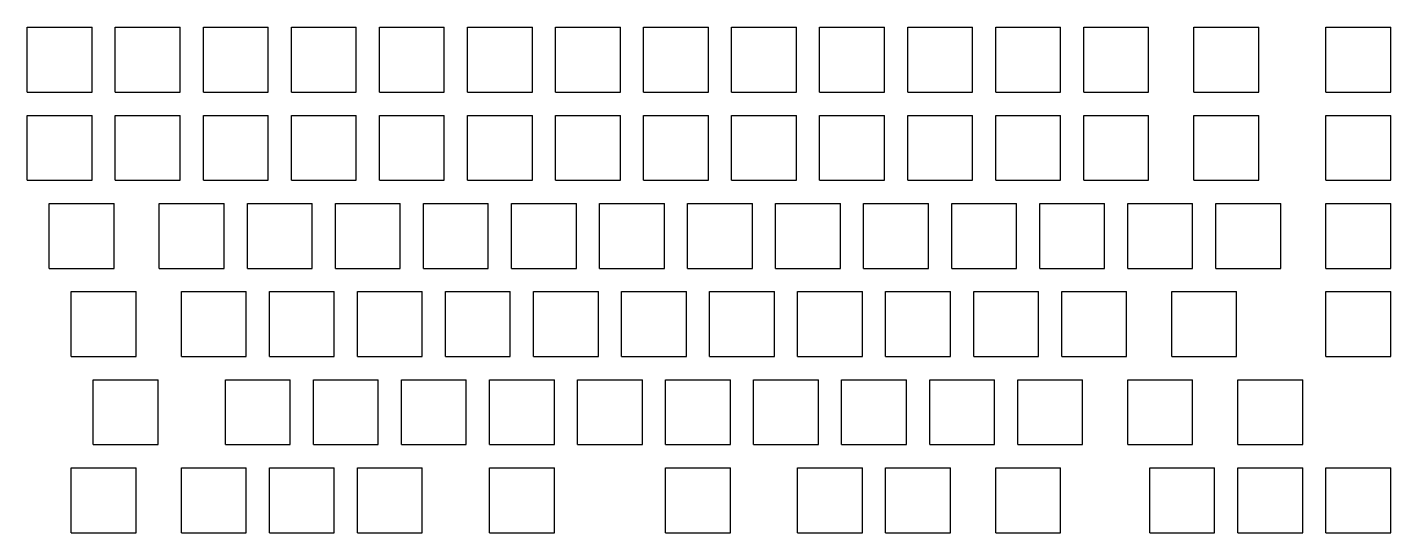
# Model space of a CAD drawing. Extents: x 2 to 297, y -92 to 16.
import ezdxf

# ---------------------------------------------------------------- set-up
doc = ezdxf.new("R2010")
doc.units = 0

msp = doc.modelspace()

# ---------------------------------------------------------------- linework, layer by layer
for p, q in [((2.5, 16.5), (16.5, 16.5)), ((2.5, 2.5), (2.5, 16.5)), ((16.5, 2.5), (16.5, 16.5)), ((21.5, 16.5), (35.5, 16.5)), ((21.5, 2.5), (21.5, 16.5)), ((35.5, 2.5), (35.5, 16.5)), ((40.5, 16.5), (54.5, 16.5)), ((40.5, 2.5), (40.5, 16.5)), ((54.5, 2.5), (54.5, 16.5)), ((59.5, 16.5), (73.5, 16.5)), ((59.5, 2.5), (59.5, 16.5)), ((73.5, 2.5), (73.5, 16.5)), ((78.5, 16.5), (92.5, 16.5)), ((78.5, 2.5), (78.5, 16.5)), ((92.5, 2.5), (92.5, 16.5)), ((97.5, 16.5), (111.5, 16.5)), ((97.5, 2.5), (97.5, 16.5)), ((111.5, 2.5), (111.5, 16.5)), ((116.5, 16.5), (130.5, 16.5)), ((116.5, 2.5), (116.5, 16.5)), ((130.5, 2.5), (130.5, 16.5)), ((135.5, 16.5), (149.5, 16.5)), ((135.5, 2.5), (135.5, 16.5)), ((149.5, 2.5), (149.5, 16.5)), ((154.5, 16.5), (168.5, 16.5)), ((154.5, 2.5), (154.5, 16.5)), ((168.5, 2.5), (168.5, 16.5)), ((173.5, 16.5), (187.5, 16.5)), ((173.5, 2.5), (173.5, 16.5)), ((187.5, 2.5), (187.5, 16.5)), ((192.5, 16.5), (206.5, 16.5)), ((192.5, 2.5), (192.5, 16.5)), ((206.5, 2.5), (206.5, 16.5)), ((211.5, 16.5), (225.5, 16.5)), ((211.5, 2.5), (211.5, 16.5)), ((225.5, 2.5), (225.5, 16.5)), ((230.5, 16.5), (244.5, 16.5)), ((230.5, 2.5), (230.5, 16.5)), ((244.5, 2.5), (244.5, 16.5)), ((254.25, 16.5), (268.25, 16.5)), ((254.25, 2.5), (254.25, 16.5)), ((268.25, 2.5), (268.25, 16.5)), ((282.75, 16.5), (296.75, 16.5)), ((282.75, 2.5), (282.75, 16.5)), ((296.75, 2.5), (296.75, 16.5)), ((2.5, 2.5), (16.5, 2.5)), ((21.5, 2.5), (35.5, 2.5)), ((40.5, 2.5), (54.5, 2.5)), ((59.5, 2.5), (73.5, 2.5)), ((78.5, 2.5), (92.5, 2.5)), ((97.5, 2.5), (111.5, 2.5)), ((116.5, 2.5), (130.5, 2.5)), ((135.5, 2.5), (149.5, 2.5)), ((154.5, 2.5), (168.5, 2.5)), ((173.5, 2.5), (187.5, 2.5)), ((192.5, 2.5), (206.5, 2.5)), ((211.5, 2.5), (225.5, 2.5)), ((230.5, 2.5), (244.5, 2.5)), ((254.25, 2.5), (268.25, 2.5)), ((282.75, 2.5), (296.75, 2.5)), ((2.5, -2.5), (16.5, -2.5)), ((2.5, -16.5), (2.5, -2.5)), ((16.5, -16.5), (16.5, -2.5)), ((21.5, -2.5), (35.5, -2.5)), ((21.5, -16.5), (21.5, -2.5)), ((35.5, -16.5), (35.5, -2.5)), ((40.5, -2.5), (54.5, -2.5)), ((40.5, -16.5), (40.5, -2.5)), ((54.5, -16.5), (54.5, -2.5)), ((59.5, -2.5), (73.5, -2.5)), ((59.5, -16.5), (59.5, -2.5)), ((73.5, -16.5), (73.5, -2.5)), ((78.5, -2.5), (92.5, -2.5)), ((78.5, -16.5), (78.5, -2.5)), ((92.5, -16.5), (92.5, -2.5)), ((97.5, -2.5), (111.5, -2.5)), ((97.5, -16.5), (97.5, -2.5)), ((111.5, -16.5), (111.5, -2.5)), ((116.5, -2.5), (130.5, -2.5)), ((116.5, -16.5), (116.5, -2.5)), ((130.5, -16.5), (130.5, -2.5)), ((135.5, -2.5), (149.5, -2.5)), ((135.5, -16.5), (135.5, -2.5)), ((149.5, -16.5), (149.5, -2.5)), ((154.5, -2.5), (168.5, -2.5)), ((154.5, -16.5), (154.5, -2.5)), ((168.5, -16.5), (168.5, -2.5)), ((173.5, -2.5), (187.5, -2.5)), ((173.5, -16.5), (173.5, -2.5)), ((187.5, -16.5), (187.5, -2.5)), ((192.5, -2.5), (206.5, -2.5)), ((192.5, -16.5), (192.5, -2.5)), ((206.5, -16.5), (206.5, -2.5)), ((211.5, -2.5), (225.5, -2.5)), ((211.5, -16.5), (211.5, -2.5)), ((225.5, -16.5), (225.5, -2.5)), ((230.5, -2.5), (244.5, -2.5)), ((230.5, -16.5), (230.5, -2.5)), ((244.5, -16.5), (244.5, -2.5)), ((254.25, -2.5), (268.25, -2.5)), ((254.25, -16.5), (254.25, -2.5)), ((268.25, -16.5), (268.25, -2.5)), ((282.75, -2.5), (296.75, -2.5)), ((282.75, -16.5), (282.75, -2.5)), ((296.75, -16.5), (296.75, -2.5)), ((2.5, -16.5), (16.5, -16.5)), ((21.5, -16.5), (35.5, -16.5)), ((40.5, -16.5), (54.5, -16.5)), ((59.5, -16.5), (73.5, -16.5)), ((78.5, -16.5), (92.5, -16.5)), ((97.5, -16.5), (111.5, -16.5)), ((116.5, -16.5), (130.5, -16.5)), ((135.5, -16.5), (149.5, -16.5)), ((154.5, -16.5), (168.5, -16.5)), ((173.5, -16.5), (187.5, -16.5)), ((192.5, -16.5), (206.5, -16.5)), ((211.5, -16.5), (225.5, -16.5)), ((230.5, -16.5), (244.5, -16.5)), ((254.25, -16.5), (268.25, -16.5)), ((282.75, -16.5), (296.75, -16.5)), ((7.25, -21.5), (21.25, -21.5)), ((7.25, -35.5), (7.25, -21.5)), ((21.25, -35.5), (21.25, -21.5)), ((31, -21.5), (45, -21.5)), ((31, -35.5), (31, -21.5)), ((45, -35.5), (45, -21.5)), ((50, -21.5), (64, -21.5)), ((50, -35.5), (50, -21.5)), ((64, -35.5), (64, -21.5)), ((69, -21.5), (83, -21.5)), ((69, -35.5), (69, -21.5)), ((83, -35.5), (83, -21.5)), ((88, -21.5), (102, -21.5)), ((88, -35.5), (88, -21.5)), ((102, -35.5), (102, -21.5)), ((107, -21.5), (121, -21.5)), ((107, -35.5), (107, -21.5)), ((121, -35.5), (121, -21.5)), ((126, -21.5), (140, -21.5)), ((126, -35.5), (126, -21.5)), ((140, -35.5), (140, -21.5)), ((145, -21.5), (159, -21.5)), ((145, -35.5), (145, -21.5)), ((159, -35.5), (159, -21.5)), ((164, -21.5), (178, -21.5)), ((164, -35.5), (164, -21.5)), ((178, -35.5), (178, -21.5)), ((183, -21.5), (197, -21.5)), ((183, -35.5), (183, -21.5)), ((197, -35.5), (197, -21.5)), ((202, -21.5), (216, -21.5)), ((202, -35.5), (202, -21.5)), ((216, -35.5), (216, -21.5)), ((221, -21.5), (235, -21.5)), ((221, -35.5), (221, -21.5)), ((235, -35.5), (235, -21.5)), ((240, -21.5), (254, -21.5)), ((240, -35.5), (240, -21.5)), ((254, -35.5), (254, -21.5)), ((259, -21.5), (273, -21.5)), ((259, -35.5), (259, -21.5)), ((273, -35.5), (273, -21.5)), ((282.75, -21.5), (296.75, -21.5)), ((282.75, -35.5), (282.75, -21.5)), ((296.75, -35.5), (296.75, -21.5)), ((7.25, -35.5), (21.25, -35.5)), ((31, -35.5), (45, -35.5)), ((50, -35.5), (64, -35.5)), ((69, -35.5), (83, -35.5)), ((88, -35.5), (102, -35.5)), ((107, -35.5), (121, -35.5)), ((126, -35.5), (140, -35.5)), ((145, -35.5), (159, -35.5)), ((164, -35.5), (178, -35.5)), ((183, -35.5), (197, -35.5)), ((202, -35.5), (216, -35.5)), ((221, -35.5), (235, -35.5)), ((240, -35.5), (254, -35.5)), ((259, -35.5), (273, -35.5)), ((282.75, -35.5), (296.75, -35.5)), ((12, -40.5), (26, -40.5)), ((12, -54.5), (12, -40.5)), ((26, -54.5), (26, -40.5)), ((35.75, -40.5), (49.75, -40.5)), ((35.75, -54.5), (35.75, -40.5)), ((49.75, -54.5), (49.75, -40.5)), ((54.75, -40.5), (68.75, -40.5)), ((54.75, -54.5), (54.75, -40.5)), ((68.75, -54.5), (68.75, -40.5)), ((73.75, -40.5), (87.75, -40.5)), ((73.75, -54.5), (73.75, -40.5)), ((87.75, -54.5), (87.75, -40.5)), ((92.75, -40.5), (106.75, -40.5)), ((92.75, -54.5), (92.75, -40.5)), ((106.75, -54.5), (106.75, -40.5)), ((111.75, -40.5), (125.75, -40.5)), ((111.75, -54.5), (111.75, -40.5)), ((125.75, -54.5), (125.75, -40.5)), ((130.75, -40.5), (144.75, -40.5)), ((130.75, -54.5), (130.75, -40.5)), ((144.75, -54.5), (144.75, -40.5)), ((149.75, -40.5), (163.75, -40.5)), ((149.75, -54.5), (149.75, -40.5)), ((163.75, -54.5), (163.75, -40.5)), ((168.75, -40.5), (182.75, -40.5)), ((168.75, -54.5), (168.75, -40.5)), ((182.75, -54.5), (182.75, -40.5)), ((187.75, -40.5), (201.75, -40.5)), ((187.75, -54.5), (187.75, -40.5)), ((201.75, -54.5), (201.75, -40.5)), ((206.75, -40.5), (220.75, -40.5)), ((206.75, -54.5), (206.75, -40.5)), ((220.75, -54.5), (220.75, -40.5)), ((225.75, -40.5), (239.75, -40.5)), ((225.75, -54.5), (225.75, -40.5)), ((239.75, -54.5), (239.75, -40.5)), ((249.5, -40.5), (263.5, -40.5)), ((249.5, -54.5), (249.5, -40.5)), ((263.5, -54.5), (263.5, -40.5)), ((282.75, -40.5), (296.75, -40.5)), ((282.75, -54.5), (282.75, -40.5)), ((296.75, -54.5), (296.75, -40.5)), ((12, -54.5), (26, -54.5)), ((35.75, -54.5), (49.75, -54.5)), ((54.75, -54.5), (68.75, -54.5)), ((73.75, -54.5), (87.75, -54.5)), ((92.75, -54.5), (106.75, -54.5)), ((111.75, -54.5), (125.75, -54.5)), ((130.75, -54.5), (144.75, -54.5)), ((149.75, -54.5), (163.75, -54.5)), ((168.75, -54.5), (182.75, -54.5)), ((187.75, -54.5), (201.75, -54.5)), ((206.75, -54.5), (220.75, -54.5)), ((225.75, -54.5), (239.75, -54.5)), ((249.5, -54.5), (263.5, -54.5)), ((282.75, -54.5), (296.75, -54.5)), ((16.75, -59.5), (30.75, -59.5)), ((16.75, -73.5), (16.75, -59.5)), ((30.75, -73.5), (30.75, -59.5)), ((45.25, -59.5), (59.25, -59.5)), ((45.25, -73.5), (45.25, -59.5)), ((59.25, -73.5), (59.25, -59.5)), ((64.25, -59.5), (78.25, -59.5)), ((64.25, -73.5), (64.25, -59.5)), ((78.25, -73.5), (78.25, -59.5)), ((83.25, -59.5), (97.25, -59.5)), ((83.25, -73.5), (83.25, -59.5)), ((97.25, -73.5), (97.25, -59.5)), ((102.25, -59.5), (116.25, -59.5)), ((102.25, -73.5), (102.25, -59.5)), ((116.25, -73.5), (116.25, -59.5)), ((121.25, -59.5), (135.25, -59.5)), ((121.25, -73.5), (121.25, -59.5)), ((135.25, -73.5), (135.25, -59.5)), ((140.25, -59.5), (154.25, -59.5)), ((140.25, -73.5), (140.25, -59.5)), ((154.25, -73.5), (154.25, -59.5)), ((159.25, -59.5), (173.25, -59.5)), ((159.25, -73.5), (159.25, -59.5)), ((173.25, -73.5), (173.25, -59.5)), ((178.25, -59.5), (192.25, -59.5)), ((178.25, -73.5), (178.25, -59.5)), ((192.25, -73.5), (192.25, -59.5)), ((197.25, -59.5), (211.25, -59.5)), ((197.25, -73.5), (197.25, -59.5)), ((211.25, -73.5), (211.25, -59.5)), ((216.25, -59.5), (230.25, -59.5)), ((216.25, -73.5), (216.25, -59.5)), ((230.25, -73.5), (230.25, -59.5)), ((240, -59.5), (254, -59.5)), ((240, -73.5), (240, -59.5)), ((254, -73.5), (254, -59.5)), ((263.75, -59.5), (277.75, -59.5)), ((263.75, -73.5), (263.75, -59.5)), ((277.75, -73.5), (277.75, -59.5)), ((16.75, -73.5), (30.75, -73.5)), ((45.25, -73.5), (59.25, -73.5)), ((64.25, -73.5), (78.25, -73.5)), ((83.25, -73.5), (97.25, -73.5)), ((102.25, -73.5), (116.25, -73.5)), ((121.25, -73.5), (135.25, -73.5)), ((140.25, -73.5), (154.25, -73.5)), ((159.25, -73.5), (173.25, -73.5)), ((178.25, -73.5), (192.25, -73.5)), ((197.25, -73.5), (211.25, -73.5)), ((216.25, -73.5), (230.25, -73.5)), ((240, -73.5), (254, -73.5)), ((263.75, -73.5), (277.75, -73.5)), ((12, -78.5), (26, -78.5)), ((12, -92.5), (12, -78.5)), ((26, -92.5), (26, -78.5)), ((35.75, -78.5), (49.75, -78.5)), ((35.75, -92.5), (35.75, -78.5)), ((49.75, -92.5), (49.75, -78.5)), ((54.75, -78.5), (68.75, -78.5)), ((54.75, -92.5), (54.75, -78.5)), ((68.75, -92.5), (68.75, -78.5)), ((73.75, -78.5), (87.75, -78.5)), ((73.75, -92.5), (73.75, -78.5)), ((87.75, -92.5), (87.75, -78.5)), ((102.25, -78.5), (116.25, -78.5)), ((102.25, -92.5), (102.25, -78.5)), ((116.25, -92.5), (116.25, -78.5)), ((140.25, -78.5), (154.25, -78.5)), ((140.25, -92.5), (140.25, -78.5)), ((154.25, -92.5), (154.25, -78.5)), ((168.75, -78.5), (182.75, -78.5)), ((168.75, -92.5), (168.75, -78.5)), ((182.75, -92.5), (182.75, -78.5)), ((187.75, -78.5), (201.75, -78.5)), ((187.75, -92.5), (187.75, -78.5)), ((201.75, -92.5), (201.75, -78.5)), ((211.5, -78.5), (225.5, -78.5)), ((211.5, -92.5), (211.5, -78.5)), ((225.5, -92.5), (225.5, -78.5)), ((244.75, -78.5), (258.75, -78.5)), ((244.75, -92.5), (244.75, -78.5)), ((258.75, -92.5), (258.75, -78.5)), ((263.75, -78.5), (277.75, -78.5)), ((263.75, -92.5), (263.75, -78.5)), ((277.75, -92.5), (277.75, -78.5)), ((282.75, -78.5), (296.75, -78.5)), ((282.75, -92.5), (282.75, -78.5)), ((296.75, -92.5), (296.75, -78.5)), ((12, -92.5), (26, -92.5)), ((35.75, -92.5), (49.75, -92.5)), ((54.75, -92.5), (68.75, -92.5)), ((73.75, -92.5), (87.75, -92.5)), ((102.25, -92.5), (116.25, -92.5)), ((140.25, -92.5), (154.25, -92.5)), ((168.75, -92.5), (182.75, -92.5)), ((187.75, -92.5), (201.75, -92.5)), ((211.5, -92.5), (225.5, -92.5)), ((244.75, -92.5), (258.75, -92.5)), ((263.75, -92.5), (277.75, -92.5)), ((282.75, -92.5), (296.75, -92.5))]:
    msp.add_line(p, q)

doc.saveas('drawing.dxf')
